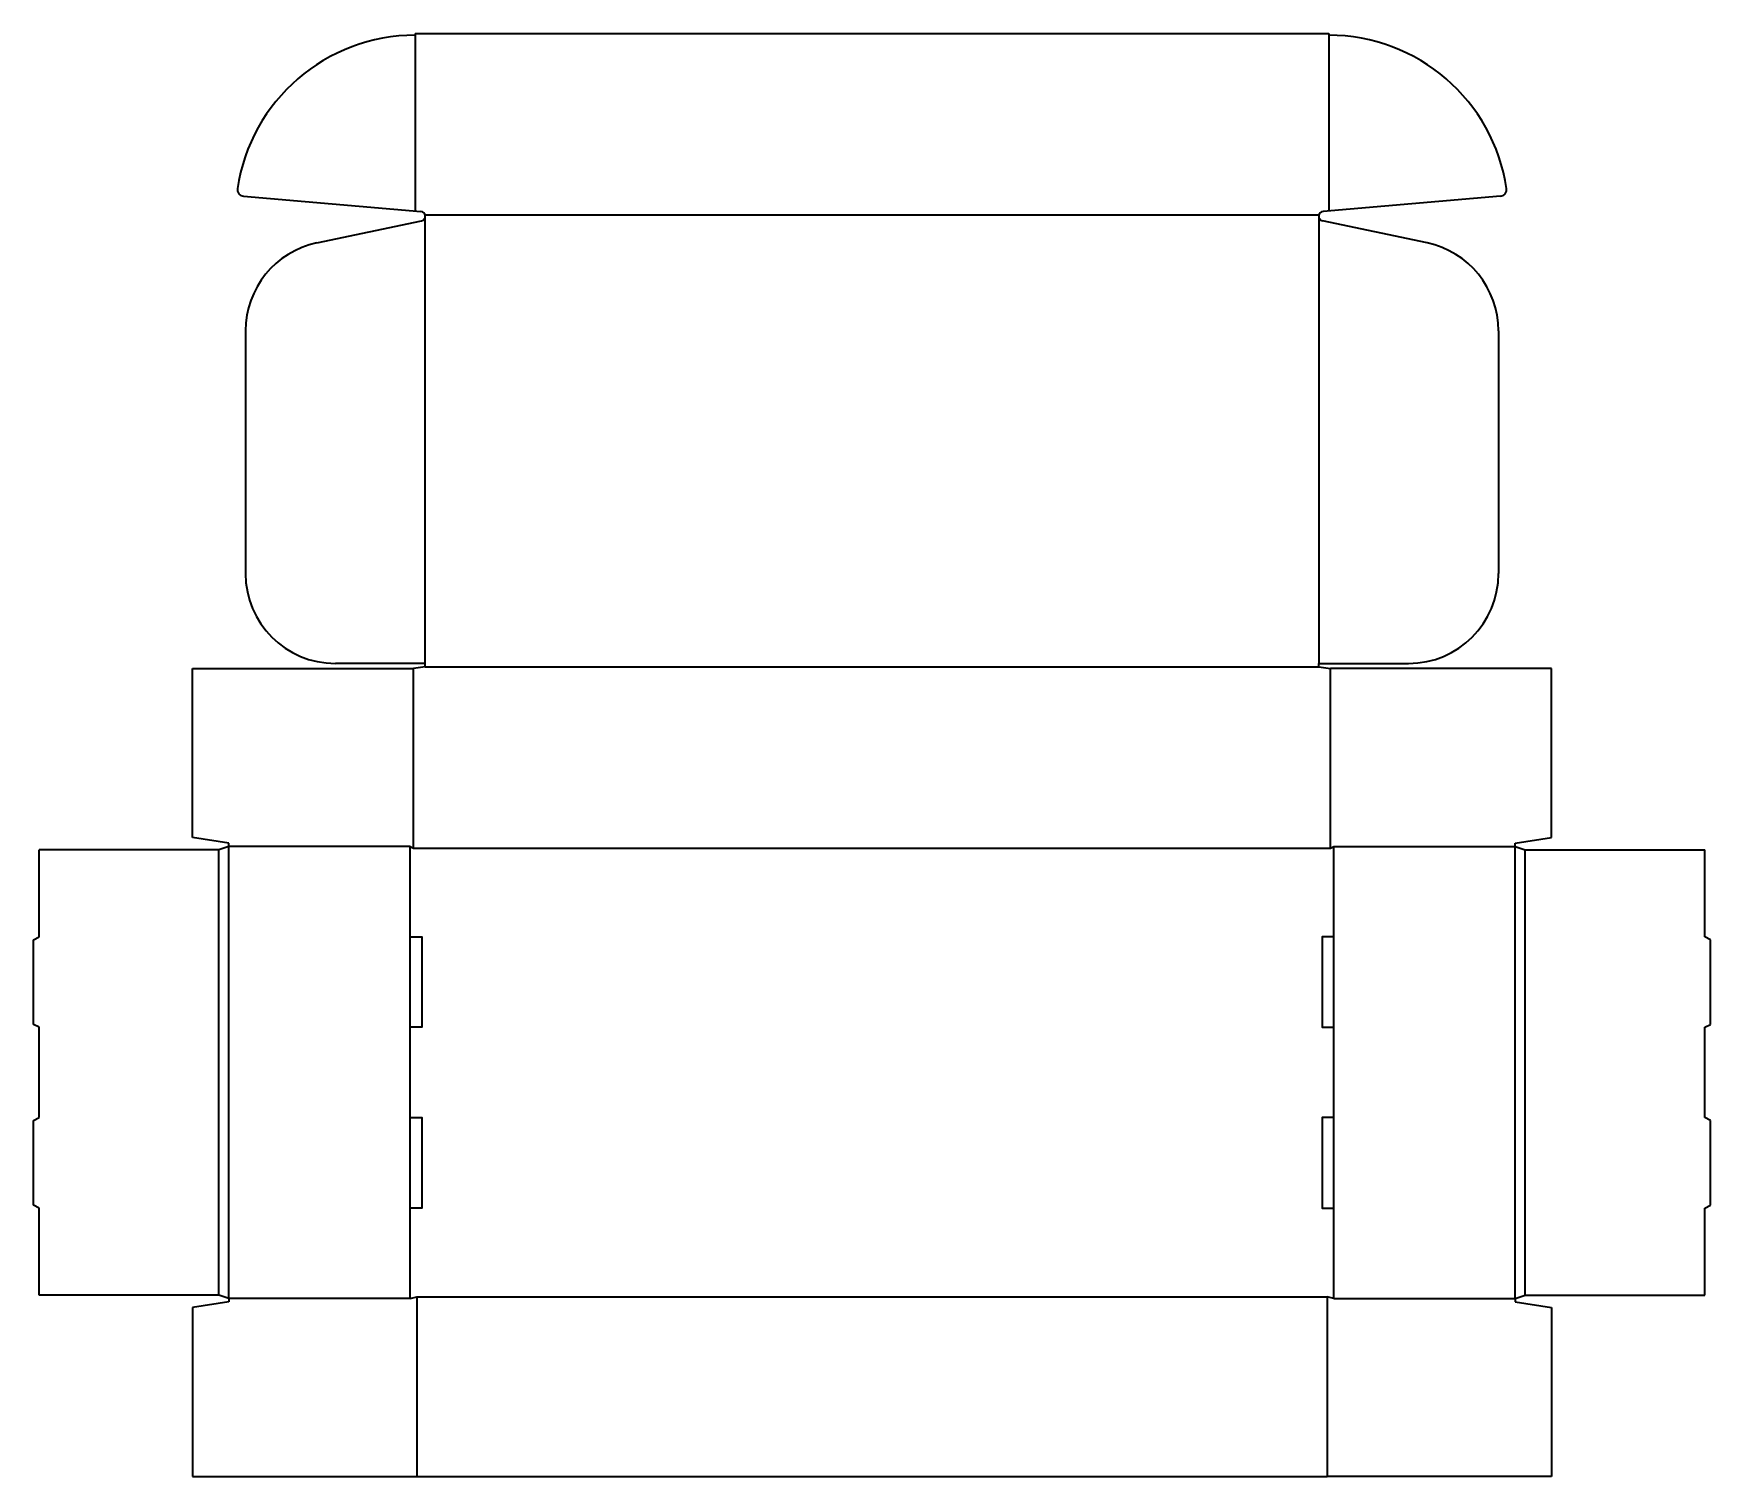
# Model space of a CAD drawing. Header units: centimetres. Extents: x -169 to 584, y -80 to 568.
import ezdxf

# ---------------------------------------------------------------- set-up
doc = ezdxf.new("R2010")
doc.units = ezdxf.units.CM
doc.linetypes.add('Solid', pattern=[0])
doc.layers.add('cuttingLine', color=1, linetype='Solid', lineweight=35)
doc.layers.add('foldingLine', color=1, linetype='Solid', lineweight=35)

msp = doc.modelspace()

# ---------------------------------------------------------------- linework, layer by layer
at = {"layer": 'cuttingLine', "color": 5, "linetype": 'Solid', "lineweight": 35}
for p, q in [((2.25, 568.25), (412.75, 568.25)), ((2.25, 568.25), (2.25, 567.5)), ((412.75, 568.25), (412.75, 567.5)), ((-74.91467, 495.1646), (4.7993, 488.35261)), ((489.91467, 495.1646), (410.2007, 488.35261)), ((-41.98774, 474.18135), (5.0594, 484.14207)), ((456.98774, 474.18135), (409.9406, 484.14207)), ((-74, 434.68192), (-74, 325.625)), ((489, 434.68192), (489, 325.625)), ((-97.75, 207.07375), (-97.75, 283)), ((-97.75, 283), (1.5, 283)), ((6.75, 285.25), (-33.625, 285.25)), ((6.75, 283.75), (1.5, 283)), ((6.75, 283.75), (6.75, 285.25)), ((408.25, 285.25), (448.625, 285.25)), ((408.25, 283.75), (408.25, 285.25)), ((408.25, 283.75), (413.5, 283)), ((512.75, 283), (413.5, 283)), ((512.75, 207.07375), (512.75, 283)), ((-81.5, 204.5), (-97.75, 207.07375)), ((-81.5, 203), (-81.5, 204.5)), ((496.5, 204.5), (512.75, 207.07375)), ((496.5, 203), (496.5, 204.5)), ((-166.75, 162.4), (-166.75, 201.5)), ((-86, 201.5), (-166.75, 201.5)), ((-81.5, 203), (-86, 201.5)), ((0, 203), (-81.5, 203)), ((0, 203), (1.5, 202.25)), ((413.5, 202.25), (415, 203)), ((415, 203), (496.5, 203)), ((496.5, 203), (501, 201.5)), ((501, 201.5), (581.75, 201.5)), ((581.75, 162.4), (581.75, 201.5)), ((-169.25, 161.15), (-166.75, 162.4)), ((-169.25, 123.05), (-169.25, 161.15)), ((584.25, 161.15), (581.75, 162.4)), ((584.25, 123.05), (584.25, 161.15)), ((-166.75, 121.8), (-169.25, 123.05)), ((-166.75, 81.2), (-166.75, 121.8)), ((581.75, 121.8), (584.25, 123.05)), ((581.75, 81.2), (581.75, 121.8)), ((-169.25, 79.95), (-166.75, 81.2)), ((-169.25, 41.85), (-169.25, 79.95)), ((584.25, 79.95), (581.75, 81.2)), ((584.25, 41.85), (584.25, 79.95)), ((-166.75, 40.6), (-169.25, 41.85)), ((-166.75, 1.5), (-166.75, 40.6)), ((581.75, 40.6), (584.25, 41.85)), ((581.75, 1.5), (581.75, 40.6)), ((-86, 1.5), (-166.75, 1.5)), ((-81.5, 0), (-86, 1.5)), ((0, 0), (-81.5, 0)), ((-81.5, 0), (-81.5, -1.5)), ((0, 0), (3, 0.75)), ((415, 0), (412, 0.75)), ((415, 0), (496.5, 0)), ((496.5, 0), (501, 1.5)), ((496.5, 0), (496.5, -1.5)), ((501, 1.5), (581.75, 1.5)), ((-81.5, -1.5), (-97.75, -4.07375)), ((-97.75, -4.07375), (-97.75, -80)), ((496.5, -1.5), (512.75, -4.07375)), ((512.75, -4.07375), (512.75, -80)), ((-97.75, -80), (3, -80)), ((3, -80), (412, -80)), ((512.75, -80), (412, -80))]:
    msp.add_line(p, q, dxfattribs=at)
for points in [[(0, 121.8), (0, 162.4), (5.25, 162.4), (5.25, 121.8), (0, 121.8)], [(415, 121.8), (415, 162.4), (409.75, 162.4), (409.75, 121.8), (415, 121.8)], [(0, 40.6), (0, 81.2), (5.25, 81.2), (5.25, 40.6), (0, 40.6)], [(415, 40.6), (415, 81.2), (409.75, 81.2), (409.75, 40.6), (415, 40.6)]]:
    msp.add_lwpolyline(points, close=True, dxfattribs=at)
for centre, radius, start, end in [((2.25, 486.75), 80.75, 90, 171.56593), ((412.75, 486.75), 80.75, 8.43407, 90), ((-74.65916, 498.1537), 3, 171.56598, 265.1142), ((489.65916, 498.1537), 3, -85.1142, 8.43402), ((4.61775, 486.22809), 2.13226, -78.04592, 85.11567), ((410.38225, 486.22809), 2.13226, 94.88432, 258.04592), ((-33.625, 434.68192), 40.375, 101.95402, 180.00001), ((448.625, 434.68192), 40.375, -0.00001, 78.04598), ((-33.625, 325.625), 40.375, 180, 270), ((448.625, 325.625), 40.375, -90, 0)]:
    msp.add_arc(centre, radius, start, end, dxfattribs=at)
for p in [(1.5, 202.25), (413.5, 202.25)]:
    msp.add_point(p, dxfattribs=at)
at = {"layer": 'foldingLine', "color": 1, "linetype": 'Solid', "lineweight": 35}
for p, q in [((2.25, 567.5), (2.25, 488.57046)), ((412.75, 567.5), (412.75, 488.57046)), ((6.75, 285.25), (6.75, 486.75)), ((6.75, 486.75), (408.25, 486.75)), ((408.25, 486.75), (408.25, 285.25)), ((1.5, 202.25), (1.5, 283)), ((6.75, 283.75), (408.25, 283.75)), ((413.5, 202.25), (413.5, 283)), ((-86, 1.5), (-86, 201.5)), ((-81.5, 0), (-81.5, 203)), ((0, 162.4), (0, 203)), ((1.5, 202.25), (413.5, 202.25)), ((415, 162.4), (415, 203)), ((496.5, 0), (496.5, 203)), ((501, 1.5), (501, 201.5)), ((0, 81.2), (0, 121.8)), ((415, 81.2), (415, 121.8)), ((0, 0), (0, 40.6)), ((0, 0), (0, 40.6)), ((415, 0), (415, 40.6)), ((415, 0), (415, 40.6)), ((3, 0.75), (412, 0.75)), ((3, 0.75), (3, -80)), ((412, 0.75), (412, -80))]:
    msp.add_line(p, q, dxfattribs=at)

doc.saveas('drawing.dxf')
